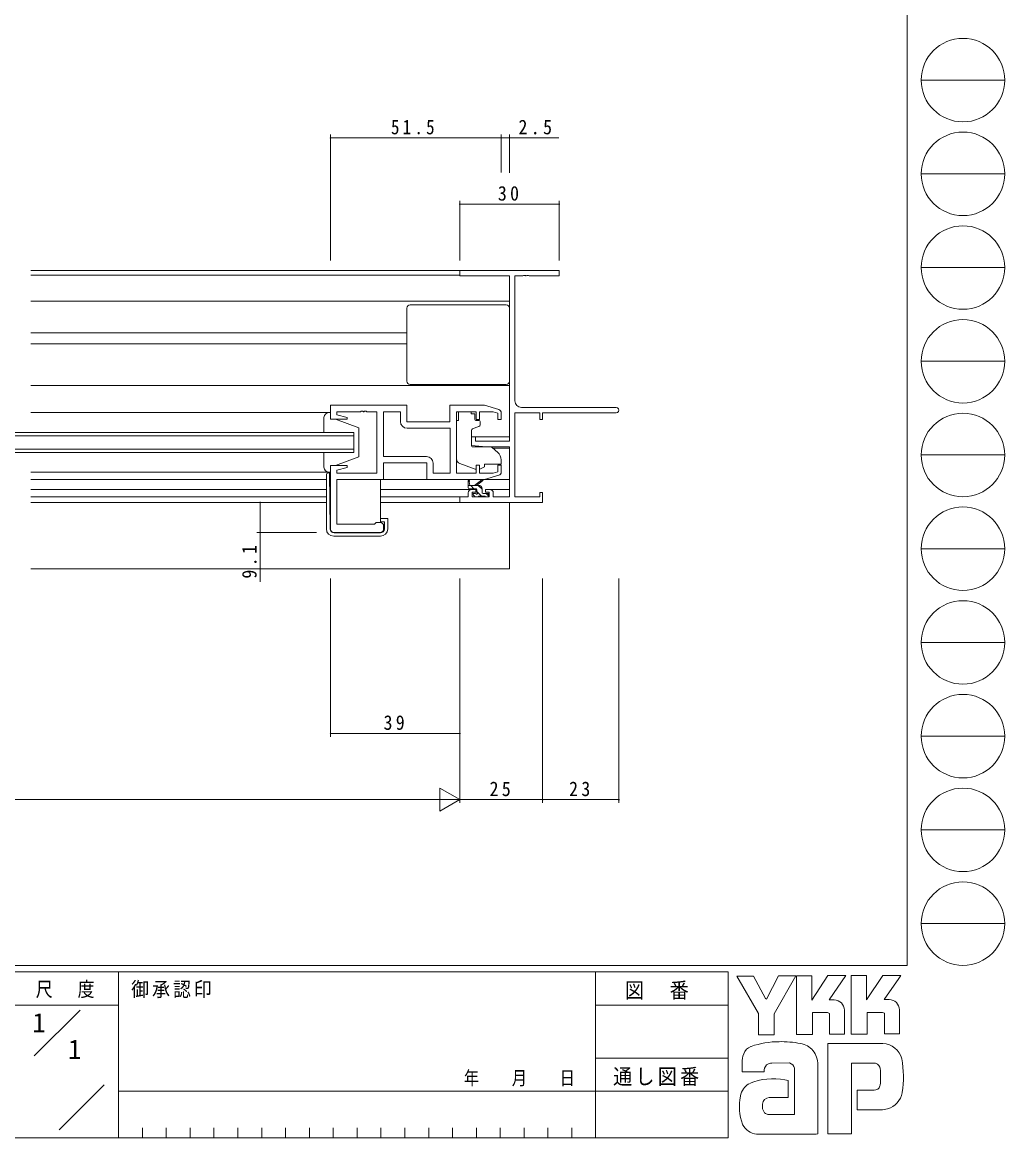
# Model space of a CAD drawing. Units: millimetres, scale not verified. Extents: x -567 to 567, y -403 to 403.
# Drawn here: x 270.2 to 566.7, y -403 to -66.4 of the extents above; entities that cross this region are included whole.
import ezdxf
from ezdxf.enums import TextEntityAlignment as Align

# ---------------------------------------------------------------- set-up
doc = ezdxf.new("R2010")
doc.units = ezdxf.units.MM
doc.header["$LTSCALE"] = 2
for name, color, linetype, lineweight in [('0-1_YKK_ZWAK', 7, 'Continuous', 18), ('0-3_YKK_D', 6, 'Continuous', 18), ('0-4_YKK_11', 7, 'Continuous', 18), ('0-5_YKK_12', 2, 'Continuous', 18), ('0-6_YKK_13', 4, 'Continuous', 18)]:
    doc.layers.add(name, color=color, linetype=linetype, lineweight=lineweight)
doc.layers.add('0-2_USER1', color=7, linetype='Continuous')
doc.styles.add('ＭＳ ゴシック', font='')
doc.styles.get('ＭＳ ゴシック').set_extended_font_data('MS Gothic')

msp = doc.modelspace()

# ---------------------------------------------------------------- linework, layer by layer
at = {"layer": '0-1_YKK_ZWAK'}
for p, q in [((537.274, 399.018), (537.274, -350.982)), ((541.526, -83.862), (566.726, -83.862)), ((541.526, -112.142), (566.726, -112.142)), ((541.526, -140.422), (566.726, -140.422)), ((541.526, -168.702), (566.726, -168.702)), ((541.526, -196.982), (566.726, -196.982)), ((541.526, -225.262), (566.726, -225.262)), ((541.526, -253.542), (566.726, -253.542)), ((541.526, -281.822), (566.726, -281.822)), ((541.526, -310.102), (566.726, -310.102)), ((541.526, -338.382), (566.726, -338.382)), ((537.274, -350.982), (-562.726, -350.982)), ((483.274, -352.982), (-562.726, -352.982)), ((299.274, -352.982), (299.274, -402.982)), ((443.274, -352.982), (443.274, -402.982)), ((483.274, -352.982), (483.274, -402.982)), ((485.898, -354.276), (490.918, -354.276)), ((492.462, -365.552), (485.898, -354.276)), ((498.468, -354.122), (494.818, -361.227)), ((503.931, -371.884), (503.931, -354.161)), ((520.38, -354.006), (525.052, -354.006)), ((520.38, -371.73), (520.38, -354.006)), ((529.956, -354.006), (535.362, -354.006)), ((534.822, -354.933), (530.362, -361.304)), ((535.362, -354.006), (534.822, -354.933)), ((270.68, -362.981), (173.274, -362.981)), ((270.68, -362.981), (299.274, -362.981)), ((443.274, -362.982), (483.274, -362.982)), ((515.244, -361.42), (513.76, -361.42)), ((531.846, -361.304), (530.362, -361.304)), ((273.803, -378.32), (287.65, -364.472)), ((513.236, -365.243), (508.68, -365.243)), ((518.333, -364.509), (518.333, -371.769)), ((525.245, -365.204), (525.245, -371.73)), ((529.802, -365.204), (525.245, -365.204)), ((530.42, -365.436), (529.802, -365.204)), ((530.42, -371.691), (530.42, -365.436)), ((534.937, -364.509), (534.937, -371.691)), ((525.245, -371.73), (520.38, -371.73)), ((530.42, -371.619), (530.492, -371.691)), ((534.937, -371.691), (530.42, -371.691)), ((529.879, -374.549), (513.314, -374.549)), ((513.314, -374.549), (513.314, -401.849)), ((443.274, -378.981), (483.274, -378.981)), ((487.443, -383.082), (487.443, -380.326)), ((494.084, -383.082), (487.443, -383.082)), ((501.768, -380.418), (496.486, -380.518)), ((503.313, -395.941), (503.313, -382.04)), ((510.302, -380.959), (510.302, -401.81)), ((520.496, -380.495), (527.137, -380.495)), ((520.496, -401.849), (520.496, -380.495)), ((529.236, -382.634), (529.261, -386.398)), ((281.377, -400.618), (294.983, -387.013)), ((299.274, -388.982), (443.274, -388.982)), ((483.274, -388.981), (443.274, -388.981)), ((522.234, -388.681), (522.234, -394.589)), ((527.292, -388.681), (522.234, -388.681)), ((501.382, -390.882), (495.676, -390.889)), ((495.281, -395.941), (503.313, -395.941)), ((502.695, -395.941), (503.197, -395.941)), ((503.313, -395.939), (503.314, -395.941)), ((522.234, -394.589), (529.84, -394.589)), ((529.84, -394.589), (531.385, -394.242)), ((306.474, -399.982), (306.474, -402.982)), ((313.674, -399.982), (313.674, -402.982)), ((320.874, -399.982), (320.874, -402.982)), ((328.074, -399.982), (328.074, -402.982)), ((335.274, -399.982), (335.274, -402.982)), ((342.474, -399.982), (342.474, -402.982)), ((349.674, -399.982), (349.674, -402.982)), ((356.874, -399.982), (356.874, -402.982)), ((364.074, -399.982), (364.074, -402.982)), ((371.274, -399.982), (371.274, -402.982)), ((378.474, -399.982), (378.474, -402.982)), ((385.674, -399.982), (385.674, -402.982)), ((392.874, -399.982), (392.874, -402.982)), ((400.074, -399.982), (400.074, -402.982)), ((407.274, -399.982), (407.274, -402.982)), ((414.474, -399.982), (414.474, -402.982)), ((421.674, -399.982), (421.674, -402.982)), ((428.874, -399.982), (428.874, -402.982)), ((436.074, -399.982), (436.074, -402.982)), ((-562.726, -402.982), (483.274, -402.982)), ((494.084, -401.926), (491.96, -401.926)), ((509.838, -401.887), (494.084, -401.926)), ((510.302, -401.81), (509.838, -401.887))]:
    msp.add_line(p, q, dxfattribs=at)
for points in [[(490.918, -354.276), (494.509, -360.995), (494.818, -361.227)], [(498.468, -354.122), (503.648, -354.122), (497.173, -365.59)], [(503.931, -354.161), (508.526, -354.161), (508.526, -361.444), (513.352, -354.083)], [(513.352, -354.083), (518.817, -354.083), (513.76, -361.42)], [(525.052, -354.006), (525.052, -361.423), (529.956, -354.006)], [(497.173, -365.59), (497.173, -371.923), (492.462, -371.923), (492.462, -365.552)], [(508.68, -365.243), (508.68, -371.884), (503.931, -371.884)], [(518.333, -371.769), (513.854, -371.769), (513.854, -365.475), (513.236, -365.243)], [(500.378, -385.515), (501.382, -385.747), (501.382, -390.882)], [(513.314, -401.849), (519.376, -401.849), (520.496, -401.849)]]:
    msp.add_lwpolyline(points, dxfattribs=at)
for centre in [(554.126, -83.862), (554.126, -112.142), (554.126, -140.422), (554.126, -168.702), (554.126, -196.982), (554.126, -225.262), (554.126, -253.542), (554.126, -281.822), (554.126, -310.102), (554.126, -338.382)]:
    msp.add_circle(centre, 12.6, dxfattribs=at)
for centre, radius, start, end in [((515.244, -364.509), 3.089, 0.00166, 89.99604), ((531.846, -364.393), 3.089, 0.00166, 89.99604), ((491.283, -378.776), 3.491, 109.02127, 161.51264), ((498.591, -399.27), 25.257, 89.89165, 109.30848), ((499.333, -403.644), 29.64, 78.78009, 91.46938), ((504.032, -380.835), 6.355, 40.66422, 80.31694), ((503.715, -380.818), 6.588, 358.78059, 38.76563), ((529.662, -380.754), 6.202, 14.44572, 87.08746), ((494.644, -380.362), 7.196, 158.41083, 179.71775), ((506.368, -384.678), 29.8, 350.99027, 10.67624), ((497.096, -382.992), 3.013, 138.46382, 181.71359), ((496.295, -382.94), 2.43, 85.50551, 126.78038), ((501.068, -382.631), 2.321, 14.7552, 72.44995), ((527.366, -382.238), 1.756, 16.43124, 96.91661), ((524.033, -383.279), 5.248, 4.93423, 17.03552), ((492.455, -391.45), 5.583, 121.82711, 169.08475), ((496.874, -404.202), 19.013, 79.38098, 112.05825), ((524.002, -385.898), 5.281, 343.6902, 354.75362), ((527.293, -386.816), 1.865, 269.95468, 342.90145), ((529.752, -388.333), 6.13, 285.44291, 349.90448), ((502.487, -393.546), 15.832, 168.76372, 199.80079), ((496.963, -393.451), 3.384, 171.08203, 216.71923), ((495.688, -392.953), 2.064, 90.33953, 178.03639), ((495.631, -393.789), 2.18, 230.9728, 260.75491), ((492.474, -396.472), 5.461, 207.31435, 263.59464)]:
    msp.add_arc(centre, radius, start, end, dxfattribs=at)
at = {"layer": '0-3_YKK_D'}
for p, q in [((363.274, -138.304), (363.274, -100.285)), ((414.774, -111.788), (414.774, -100.285)), ((414.774, -111.788), (414.774, -100.285)), ((417.274, -111.824), (417.274, -100.285)), ((363.274, -101.285), (414.774, -101.285)), ((414.774, -101.285), (417.274, -101.285)), ((417.274, -101.285), (432.174, -101.285)), ((402.274, -138.285), (402.274, -120.285)), ((432.274, -138.285), (432.274, -120.285)), ((402.274, -121.285), (432.274, -121.285)), ((359.009, -211.285), (341.009, -211.285)), ((342.009, -211.285), (342.009, -220.385)), ((359.009, -220.385), (341.009, -220.385)), ((342.009, -220.385), (342.009, -235.285)), ((363.274, -234.285), (363.274, -281.982)), ((402.274, -234.285), (402.274, -281.982)), ((402.274, -234.285), (402.274, -301.982)), ((402.274, -234.285), (402.274, -301.982)), ((427.274, -234.285), (427.274, -301.982)), ((427.274, -234.285), (427.274, -301.982)), ((450.274, -234.285), (450.274, -301.982)), ((402.274, -280.982), (363.274, -280.982)), ((396.212, -297.482), (396.212, -304.482)), ((402.274, -300.982), (396.212, -297.482)), ((-90.726, -300.982), (395.274, -300.982)), ((402.274, -300.982), (390.15, -300.982)), ((402.274, -300.982), (396.212, -304.482)), ((402.274, -300.982), (427.274, -300.982)), ((427.274, -300.982), (450.274, -300.982))]:
    msp.add_line(p, q, dxfattribs=at)
for centre, start, end in [((363.274, -101.285), 0, 180), ((363.274, -101.285), 180, 0), ((414.774, -101.285), 0, 180), ((414.774, -101.285), 0, 180), ((414.774, -101.285), 180, 0), ((414.774, -101.285), 180, 0), ((417.274, -101.285), 0, 180), ((417.274, -101.285), 180, 0), ((402.274, -121.285), 0, 180), ((402.274, -121.285), 180, 0), ((432.274, -121.285), 0, 180), ((432.274, -121.285), 180, 0), ((342.009, -211.285), 90, 270), ((342.009, -211.285), 270, 90), ((342.009, -220.385), 90, 270), ((342.009, -220.385), 270, 90), ((363.274, -280.982), 0, 180), ((363.274, -280.982), 180, 0), ((402.274, -280.982), 0, 180), ((402.274, -280.982), 180, 0), ((427.274, -300.982), 0, 180), ((427.274, -300.982), 0, 180), ((427.274, -300.982), 180, 0), ((427.274, -300.982), 180, 0), ((450.274, -300.982), 0, 180), ((450.274, -300.982), 180, 0)]:
    msp.add_arc(centre, 0.106, start, end, dxfattribs=at)
at = {"layer": '0-4_YKK_11'}
for p, q in [((402.274, -141.285), (432.274, -141.285)), ((402.274, -142.915), (402.274, -141.285)), ((432.274, -141.285), (432.274, -142.915)), ((417.274, -142.915), (402.274, -142.915)), ((417.274, -192.785), (417.274, -142.915)), ((418.904, -142.915), (418.904, -180.655)), ((421.316, -142.915), (418.904, -142.915)), ((421.499, -142.795), (421.316, -142.915)), ((422.049, -142.795), (421.499, -142.795)), ((422.232, -142.915), (422.049, -142.795)), ((422.316, -142.915), (422.232, -142.915)), ((422.499, -142.795), (422.316, -142.915)), ((423.049, -142.795), (422.499, -142.795)), ((423.232, -142.915), (423.049, -142.795)), ((432.274, -142.915), (423.232, -142.915)), ((363.274, -181.985), (363.274, -186.185)), ((386.274, -181.985), (363.274, -181.985)), ((365.204, -183.915), (372.316, -183.915)), ((365.204, -184.832), (365.204, -183.915)), ((368.303, -185.663), (365.204, -184.832)), ((372.316, -183.915), (372.499, -183.795)), ((372.499, -183.795), (373.049, -183.795)), ((373.049, -183.795), (373.232, -183.915)), ((373.232, -183.915), (373.316, -183.915)), ((373.316, -183.915), (373.499, -183.795)), ((373.499, -183.795), (374.049, -183.795)), ((374.049, -183.795), (374.232, -183.915)), ((374.232, -183.915), (377.274, -183.915)), ((377.274, -183.915), (377.274, -202.455)), ((379.274, -183.915), (379.274, -197.455)), ((384.344, -183.915), (379.274, -183.915)), ((384.344, -186.915), (384.344, -183.915)), ((386.274, -186.985), (386.274, -181.985)), ((399.274, -181.985), (399.274, -186.985)), ((409.774, -181.985), (399.274, -181.985)), ((401.274, -183.915), (407.174, -183.915)), ((401.274, -202.455), (401.274, -183.915)), ((407.174, -183.915), (407.174, -186.285)), ((408.174, -183.915), (412.379, -183.915)), ((408.174, -186.285), (408.174, -183.915)), ((414.061, -183.271), (409.774, -181.985)), ((412.379, -183.915), (413.774, -184.333)), ((413.774, -184.333), (413.774, -186.285)), ((414.774, -186.285), (414.774, -184.229)), ((418.904, -184.285), (418.904, -209.655)), ((426.374, -184.285), (418.904, -184.285)), ((420.904, -182.655), (449.459, -182.655)), ((426.374, -186.285), (426.374, -184.285)), ((427.274, -184.285), (427.274, -186.285)), ((449.459, -184.285), (427.274, -184.285)), ((363.274, -186.185), (368.235, -186.185)), ((368.235, -186.185), (368.303, -185.663)), ((399.274, -186.985), (386.274, -186.985)), ((407.174, -186.285), (408.174, -186.285)), ((413.774, -186.285), (414.774, -186.285)), ((427.274, -186.285), (426.374, -186.285)), ((399.344, -188.915), (386.344, -188.915)), ((399.344, -202.455), (399.344, -188.915)), ((399.344, -202.455), (399.344, -188.915)), ((405.774, -191.485), (406.974, -191.485)), ((405.774, -194.091), (405.774, -191.485)), ((406.974, -191.485), (406.974, -192.785)), ((410.274, -194.485), (405.774, -194.091)), ((406.974, -192.785), (417.274, -192.785)), ((417.274, -194.485), (410.274, -194.485)), ((417.274, -209.655), (417.274, -194.485)), ((379.274, -197.455), (392.204, -197.455)), ((363.274, -200.185), (363.274, -219.385)), ((368.235, -200.185), (363.274, -200.185)), ((365.204, -201.538), (368.303, -200.707)), ((365.204, -202.455), (365.204, -201.538)), ((368.303, -200.707), (368.235, -200.185)), ((379.274, -199.385), (392.274, -199.385)), ((379.274, -204.385), (379.274, -199.385)), ((392.274, -199.385), (392.274, -204.385)), ((394.204, -199.455), (394.204, -202.455)), ((407.174, -200.085), (407.174, -202.455)), ((408.174, -200.085), (407.174, -200.085)), ((408.174, -202.455), (408.174, -200.085)), ((413.774, -200.085), (413.774, -202.036)), ((414.774, -200.085), (413.774, -200.085)), ((414.774, -202.141), (414.774, -200.085)), ((377.274, -202.455), (365.204, -202.455)), ((365.204, -204.385), (379.274, -204.385)), ((365.204, -217.885), (365.204, -204.385)), ((392.274, -204.385), (409.774, -204.385)), ((394.204, -202.455), (399.344, -202.455)), ((407.174, -202.455), (401.274, -202.455)), ((412.379, -202.455), (408.174, -202.455)), ((409.774, -204.385), (414.061, -203.099)), ((413.774, -202.036), (412.379, -202.455)), ((404.774, -209.655), (404.774, -208.385)), ((405.774, -207.385), (407.074, -207.385)), ((405.974, -208.185), (405.974, -209.655)), ((407.074, -208.185), (405.974, -208.185)), ((407.074, -207.385), (407.074, -208.185)), ((410.074, -207.385), (411.374, -207.385)), ((410.074, -208.185), (410.074, -207.385)), ((411.174, -208.185), (410.074, -208.185)), ((411.174, -209.655), (411.174, -208.185)), ((412.374, -208.385), (412.374, -209.655)), ((426.374, -208.285), (427.274, -208.285)), ((426.374, -209.655), (426.374, -208.285)), ((427.274, -208.285), (427.274, -211.285)), ((402.274, -209.655), (404.774, -209.655)), ((402.274, -211.285), (402.274, -209.655)), ((427.274, -211.285), (402.274, -211.285)), ((405.974, -209.655), (411.174, -209.655)), ((412.374, -209.655), (417.274, -209.655)), ((418.904, -209.655), (426.374, -209.655)), ((376.574, -217.885), (365.204, -217.885)), ((376.774, -217.685), (376.574, -217.885)), ((377.074, -217.385), (376.774, -217.685)), ((378.274, -217.385), (377.074, -217.385)), ((379.274, -219.385), (379.274, -218.385)), ((364.274, -220.385), (378.274, -220.385))]:
    msp.add_line(p, q, dxfattribs=at)
for centre, radius, start, end in [((420.904, -180.655), 2, 180.00001, 269.99999), ((413.774, -184.229), 1, 359.99996, 73.30074), ((449.459, -183.47), 0.815, 269.99999, 90.00001), ((386.344, -186.915), 2, 180.00001, 269.99999), ((392.204, -199.455), 2, 0.00001, 89.99999), ((413.774, -202.141), 1, 286.69926, 0.00004), ((405.774, -208.385), 1, 90.00001, 179.99999), ((411.374, -208.385), 1, 0.00001, 89.99999), ((378.274, -218.385), 1, 0.00001, 89.99999), ((364.274, -219.385), 1, 180.00001, 269.99999), ((378.274, -219.385), 1, 270.00001, 359.99999)]:
    msp.add_arc(centre, radius, start, end, dxfattribs=at)
at = {"layer": '0-5_YKK_12'}
for p, q in [((272.774, -141.285), (402.574, -141.285)), ((402.274, -142.685), (272.774, -142.685)), ((272.774, -150.585), (417.274, -150.585)), ((272.774, -160.085), (386.274, -160.085)), ((272.774, -163.485), (386.274, -163.485)), ((272.774, -175.985), (417.274, -175.985)), ((370.274, -190.185), (225.774, -190.185)), ((225.774, -191.185), (370.274, -191.185)), ((370.274, -196.185), (370.274, -190.185)), ((405.774, -191.485), (417.274, -191.485)), ((370.274, -195.185), (225.774, -195.185)), ((412.151, -194.885), (417.274, -194.885)), ((225.774, -196.185), (370.274, -196.185)), ((272.774, -204.385), (362.009, -204.385)), ((272.774, -207.385), (362.009, -207.385)), ((378.309, -207.385), (405.774, -207.385)), ((411.374, -207.385), (417.274, -207.385)), ((362.009, -209.655), (272.774, -209.655)), ((272.774, -211.285), (362.009, -211.285)), ((402.574, -209.655), (378.309, -209.655)), ((378.309, -211.285), (402.574, -211.285))]:
    msp.add_line(p, q, dxfattribs=at)
msp.add_lwpolyline([(417.274, -211.285), (417.274, -231.285), (272.774, -231.285)], dxfattribs=at)
at = {"layer": '0-6_YKK_13'}
for p, q in [((386.274, -152.685), (386.274, -174.685)), ((416.274, -151.685), (387.274, -151.685)), ((417.274, -174.685), (417.274, -152.685)), ((387.274, -175.685), (416.274, -175.685)), ((272.774, -184.185), (363.274, -184.185)), ((362.774, -184.185), (363.274, -184.185)), ((363.274, -184.185), (363.274, -186.185)), ((401.874, -183.915), (401.874, -184.585)), ((405.674, -183.915), (401.874, -183.915)), ((401.874, -185.585), (401.874, -184.585)), ((405.674, -183.915), (405.674, -184.585)), ((405.674, -184.585), (406.844, -184.585)), ((406.844, -185.585), (406.844, -184.585)), ((361.274, -190.185), (361.274, -185.685)), ((363.274, -186.185), (364.774, -186.185)), ((364.774, -186.185), (371.774, -188.785)), ((401.274, -198.14), (401.274, -186.585)), ((401.874, -186.585), (401.274, -186.585)), ((401.874, -186.585), (401.874, -185.585)), ((408.045, -188.405), (406.045, -189.133)), ((406.844, -185.585), (406.844, -186.285)), ((407.144, -186.585), (408.074, -186.585)), ((408.374, -186.885), (408.374, -187.935)), ((371.774, -188.785), (371.774, -197.585)), ((405.774, -189.581), (405.774, -194.188)), ((405.991, -194.487), (411.377, -194.534)), ((412.011, -194.768), (413.702, -196.187)), ((361.274, -200.685), (361.274, -196.185)), ((364.774, -200.185), (371.774, -197.585)), ((414.774, -198.485), (414.774, -199.785)), ((363.274, -200.185), (363.274, -202.185)), ((364.774, -200.185), (363.274, -200.185)), ((406.902, -201.225), (402.265, -199.551)), ((408.468, -201.191), (409.774, -200.582)), ((409.774, -199.785), (409.774, -200.085)), ((414.774, -199.785), (409.774, -199.785)), ((409.774, -200.085), (409.774, -200.582)), ((272.774, -202.185), (363.274, -202.185)), ((362.009, -219.285), (362.009, -202.885)), ((362.509, -202.385), (363.324, -202.385)), ((363.274, -202.185), (362.774, -202.185)), ((363.139, -219.295), (362.992, -202.385)), ((378.309, -217.185), (378.309, -204.385)), ((378.774, -204.385), (399.774, -204.385)), ((385.774, -204.385), (399.774, -204.385)), ((404.774, -206.855), (404.774, -204.855)), ((405.074, -205.029), (405.273, -206.155)), ((406.674, -206.155), (408.892, -204.472)), ((407.274, -206.155), (409.093, -204.754)), ((409.701, -204.385), (417.274, -204.385)), ((409.701, -204.385), (417.274, -204.385)), ((407.974, -206.155), (404.774, -206.155)), ((407.074, -207.155), (405.074, -207.155)), ((406.549, -207.155), (405.549, -206.155)), ((406.574, -208.555), (406.913, -208.555)), ((407.374, -208.094), (407.374, -207.455)), ((408.849, -209.455), (407.374, -207.98)), ((408.974, -207.335), (407.794, -206.155)), ((408.974, -208.255), (408.974, -207.155)), ((409.274, -208.555), (410.674, -208.555)), ((410.974, -209.335), (410.194, -208.555)), ((406.862, -209.567), (406.362, -209.067)), ((407.674, -209.655), (407.074, -209.655)), ((409.974, -209.455), (407.874, -209.455)), ((410.674, -209.655), (410.174, -209.655)), ((410.974, -208.855), (410.974, -209.355)), ((380.009, -216.185), (378.309, -216.185)), ((378.309, -217.185), (379.509, -217.185)), ((379.509, -217.185), (379.509, -219.285)), ((378.309, -221.485), (364.209, -221.485)), ((378.309, -220.485), (364.339, -220.485))]:
    msp.add_line(p, q, dxfattribs=at)
msp.add_lwpolyline([(380.009, -216.185), (380.509, -216.185), (380.509, -219.285)], dxfattribs=at)
for centre, radius, start, end in [((387.274, -152.685), 1, 90, 180), ((416.274, -152.685), 1, 0, 90), ((387.274, -174.685), 1, 180, 270), ((416.274, -174.685), 1, 270, 0), ((362.774, -185.685), 1.5, 90, 180), ((407.144, -186.285), 0.3, 180, 270), ((407.874, -187.935), 0.5, 290, 0), ((408.074, -186.885), 0.3, 0, 90), ((406.274, -189.581), 0.5, 110, 180), ((406.074, -194.188), 0.3, 180, 269.5), ((411.368, -195.534), 1, 50, 89.5), ((402.774, -198.14), 1.5, 180, 250.14674), ((411.774, -198.485), 3, 0, 50), ((362.774, -200.685), 1.5, 180, 270), ((407.242, -200.285), 1, 250.14674, 266.11316), ((408.045, -200.285), 1, 277.40692, 295), ((362.509, -202.885), 0.5, 90, 180), ((404.974, -204.855), 0.2, 300, 180), ((409.074, -204.555), 0.2, 275.58288, 155.58289), ((405.074, -206.855), 0.3, 180, 270), ((406.574, -208.855), 0.3, 90, 225), ((406.913, -208.855), 0.3, 33.05573, 90), ((407.074, -207.455), 0.3, 0, 90), ((407.374, -208.555), 0.25, 213.05573, 56.94427), ((407.674, -208.094), 0.3, 180, 236.94427), ((407.974, -207.155), 1, 0, 90), ((409.274, -208.255), 0.3, 180, 270), ((410.674, -208.855), 0.3, 0, 90), ((407.074, -209.355), 0.3, 225, 270), ((407.674, -209.455), 0.2, 270, 0), ((410.174, -209.455), 0.2, 180, 270), ((410.674, -209.355), 0.3, 270, 0), ((364.209, -219.285), 2.2, 180, 270), ((364.339, -219.285), 1.2, 180.5, 270), ((378.309, -219.285), 1.2, 270, 0), ((378.309, -219.285), 2.2, 270, 0)]:
    msp.add_arc(centre, radius, start, end, dxfattribs=at)

# ---------------------------------------------------------------- texts
at = {"layer": '0-1_YKK_ZWAK', "attachment_point": 7, "style": 'ＭＳ ゴシック'}
for s, insert, char_height in [('\\T1.24;\\W0.85;尺\\~\\~度', (274.292, -360.892), 4.399), ('\\T1.17;\\W0.9;御承認印', (303.084, -360.886), 4.399), ('\\T1.17;\\W0.9;図\u3000番', (452.128, -361.357), 4.692), ('\\T1.28;\\W0.8;年\\~\\~\\~月\\~\\~\\~日', (403.526, -387.51), 4.147), ('\\T1.17;\\W0.9;通し図番', (448.529, -387.389), 4.692)]:
    msp.add_mtext(s, dxfattribs=dict(at, insert=insert, char_height=char_height))
at = {"layer": '0-2_USER1', "style": 'ＭＳ ゴシック'}
for p in [(273.274, -372.981), (284.036, -380.981)]:
    msp.add_text('1', height=5.865, dxfattribs=at).set_placement(p, align=Align.BOTTOM_LEFT)
at = {"layer": '0-3_YKK_D', "color": 7, "char_height": 4.399, "attachment_point": 7, "style": 'ＭＳ ゴシック'}
for s, insert in [('\\T1.39;\\W0.85;51.5', (381.504, -100.285)), ('\\T1.38;\\W0.9;2.5', (419.974, -100.285)), ('\\T1.37;\\W0.9;30', (413.754, -120.285)), ('\\T1.37;\\W0.9;39', (379.254, -279.982)), ('\\T1.37;\\W0.9;25', (411.254, -299.982)), ('\\T1.37;\\W0.9;23', (435.254, -299.982))]:
    msp.add_mtext(s, dxfattribs=dict(at, insert=insert))
at = {"layer": '0-3_YKK_D', "color": 7, "insert": (341.009, -234.285), "char_height": 4.399, "attachment_point": 7, "rotation": 90, "style": 'ＭＳ ゴシック'}
msp.add_mtext('\\T1.38;\\W0.9;9.1', dxfattribs=at)

doc.saveas('drawing.dxf')
